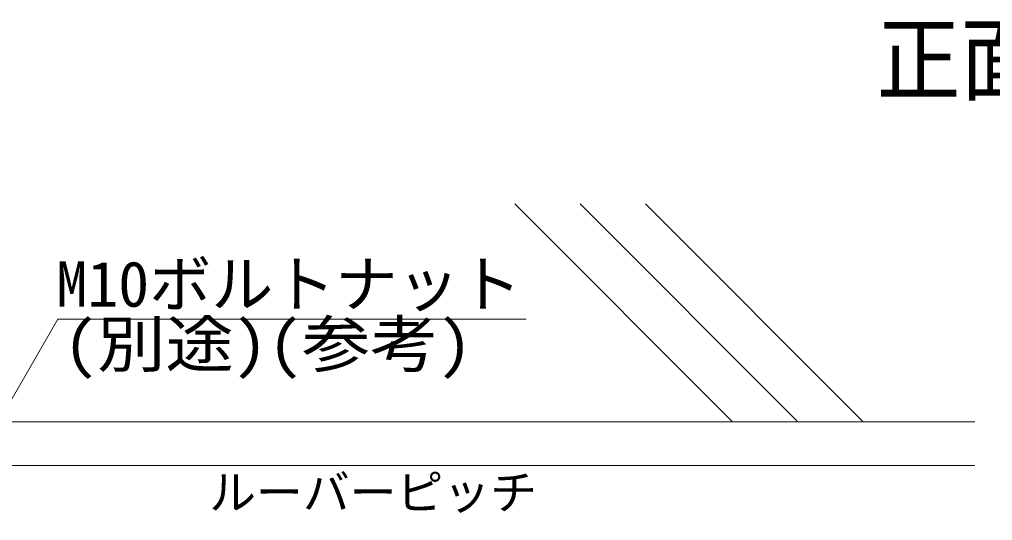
# Model space of a CAD drawing. Units: millimetres, scale not verified. Extents: x -1200 to 1200, y -342 to 342.
# Drawn here: x 422.82 to 467.5, y -198.84 to -175.84 of the extents above; entities that cross this region are included whole.
import ezdxf
from ezdxf.enums import TextEntityAlignment as Align

# ---------------------------------------------------------------- set-up
doc = ezdxf.new("R2010")
doc.units = ezdxf.units.MM
for name, color, linetype, lineweight in [('0-0_一般', 7, 'Continuous', 9), ('0-3_寸法', 7, 'Continuous', 9), ('0-7_ストリンガー', 7, 'Continuous', 9), ('0-B_文字', 7, 'Continuous', 9)]:
    doc.layers.add(name, color=color, linetype=linetype, lineweight=lineweight)
doc.styles.add('Osaka', font='')
doc.styles.add('ＭＳ ゴシック', font='')
doc.styles.get('Osaka').set_extended_font_data('Osaka')
doc.styles.get('ＭＳ ゴシック').set_extended_font_data('MS Gothic')

# ---------------------------------------------------------------- blocks, each defined once
blk = doc.blocks.new('グループ-75-1')
at = {"layer": '0-7_ストリンガー'}
blk.add_line((127917.39, 132553.33), (122792.39, 132553.33), dxfattribs=at)

msp = doc.modelspace()

# ---------------------------------------------------------------- linework, layer by layer
at = {"layer": '0-0_一般'}
for p, q in [((455.56, -194.308), (445.56, -184.308)), ((458.56, -194.308), (448.56, -184.308)), ((461.56, -194.308), (451.56, -184.308)), ((261.696, -194.308), (466.696, -194.308))]:
    msp.add_line(p, q, dxfattribs=at)
at = {"layer": '0-B_文字'}
for q in [(418.169, -200.706), (446.094, -189.597)]:
    msp.add_line((424.583, -189.597), q, dxfattribs=at)

# ---------------------------------------------------------------- block references
at = {"layer": '0-7_ストリンガー', "xscale": 0.04, "yscale": 0.04}
msp.add_blockref('グループ-75-1', (-4650, -5498.442), dxfattribs=at)

# ---------------------------------------------------------------- texts
at = {"layer": '0-0_一般', "style": 'ＭＳ ゴシック', "width": 0.9}
msp.add_text('正面図', height=3.134, dxfattribs=at).set_placement((462.181, -180.169), align=Align.BOTTOM_LEFT)
at = {"layer": '0-3_寸法', "style": 'Osaka'}
msp.add_text('ルーバーピッチ', height=1.576, dxfattribs=at).set_placement((431.535, -198.802), align=Align.BOTTOM_LEFT)
at = {"layer": '0-B_文字', "style": 'ＭＳ ゴシック'}
msp.add_text('M10ボルトナット', height=2.089, dxfattribs=at).set_placement((424.514, -189.651), align=Align.BOTTOM_LEFT)
at = {"layer": '0-B_文字', "style": 'ＭＳ ゴシック', "width": 1.1}
msp.add_text('(別途)(参考)', height=2.089, dxfattribs=at).set_placement((424.829, -192.411), align=Align.BOTTOM_LEFT)

doc.saveas('drawing.dxf')
